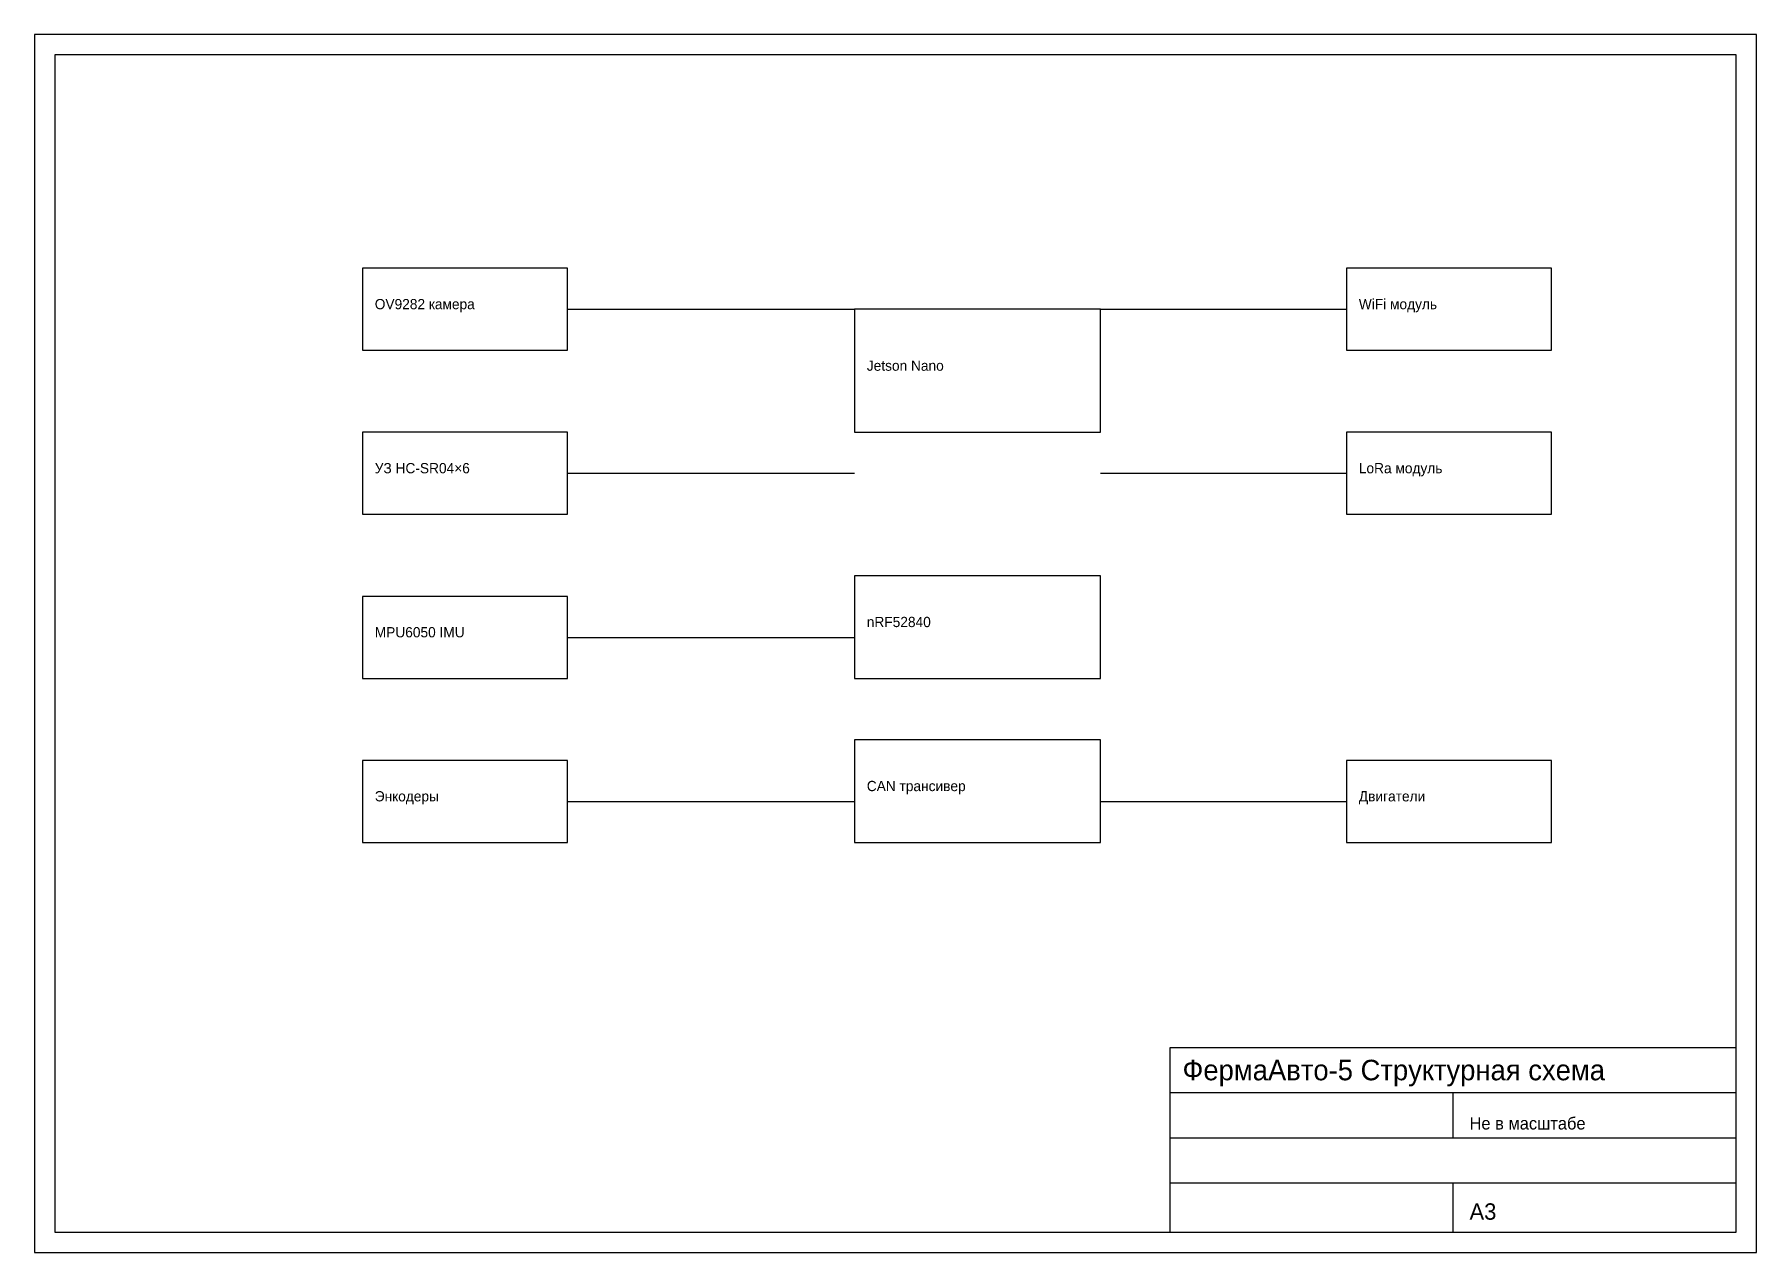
# Model space of a CAD drawing. Header units: metres. Extents: x 0 to 420, y 0 to 297.
import ezdxf

# ---------------------------------------------------------------- set-up
doc = ezdxf.new("R2010")
doc.units = ezdxf.units.M

msp = doc.modelspace()

# ---------------------------------------------------------------- linework, layer by layer
for p, q in [((420, 297), (0, 297)), ((0, 297), (0, 0)), ((420, 0), (420, 297)), ((415, 292), (5, 292)), ((5, 292), (5, 5)), ((415, 5), (415, 292)), ((130, 230), (200, 230)), ((260, 230), (320, 230)), ((130, 190), (200, 190)), ((260, 190), (320, 190)), ((130, 150), (200, 150)), ((130, 110), (200, 110)), ((260, 110), (320, 110)), ((277, 5), (277, 50)), ((277, 50), (415, 50)), ((346, 50), (346, 50)), ((277, 39), (415, 39)), ((346, 28), (346, 39)), ((277, 28), (415, 28)), ((277, 17), (415, 17)), ((346, 5), (346, 17)), ((5, 5), (415, 5)), ((0, 0), (420, 0))]:
    msp.add_line(p, q)
for points in [[(80, 220), (130, 220), (130, 240), (80, 240)], [(320, 220), (370, 220), (370, 240), (320, 240)], [(200, 200), (260, 200), (260, 230), (200, 230)], [(80, 180), (130, 180), (130, 200), (80, 200)], [(320, 180), (370, 180), (370, 200), (320, 200)], [(200, 140), (260, 140), (260, 165), (200, 165)], [(80, 140), (130, 140), (130, 160), (80, 160)], [(200, 100), (260, 100), (260, 125), (200, 125)], [(80, 100), (130, 100), (130, 120), (80, 120)], [(320, 100), (370, 100), (370, 120), (320, 120)]]:
    msp.add_lwpolyline(points, close=True)

# ---------------------------------------------------------------- texts
for s, height, p in [('OV9282 камера', 2.5, (83, 230)), ('WiFi модуль', 2.5, (323, 230)), ('Jetson Nano', 2.5, (203, 215)), ('УЗ HC-SR04×6', 2.5, (83, 190)), ('LoRa модуль', 2.5, (323, 190)), ('MPU6050 IMU', 2.5, (83, 150)), ('nRF52840', 2.5, (203, 152.5)), ('CAN трансивер', 2.5, (203, 112.5)), ('Энкодеры', 2.5, (83, 110)), ('Двигатели', 2.5, (323, 110)), ('ФермаАвто-5 Структурная схема', 5, (280, 42)), ('Не в масштабе', 3, (350, 30)), ('А3', 4, (350, 8))]:
    msp.add_text(s, height=height).set_placement(p)

doc.saveas('drawing.dxf')
